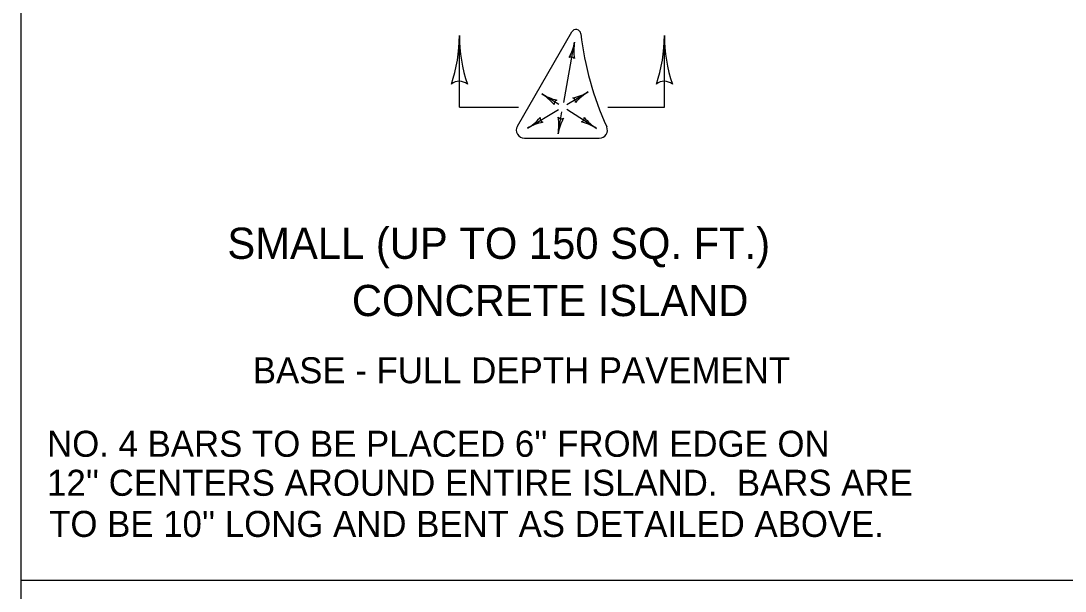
# Model space of a CAD drawing. Extents: x 1007 to 1035.5, y 1000.5 to 1021.5.
# Drawn here: x 1007 to 1015.03, y 1012.78 to 1017.16 of the extents above; entities that cross this region are included whole.
import ezdxf

# ---------------------------------------------------------------- set-up
doc = ezdxf.new("R2010")
doc.units = 0
for name, color, linetype in [('Level 1', 7, 'Continuous'), ('Level 10', 7, 'Continuous'), ('Level 11', 7, 'Continuous')]:
    doc.layers.add(name, color=color, linetype=linetype)

msp = doc.modelspace()

# ---------------------------------------------------------------- linework, layer by layer
at = {"layer": 'Level 1'}
for p, q in [((1010.3718, 1016.5006), (1010.3718, 1017.0524)), ((1010.8177, 1016.3563), (1011.2357, 1017.0803)), ((1011.9475, 1016.5006), (1011.9475, 1017.0524)), ((1011.1734, 1016.538), (1011.2574, 1017.0021)), ((1011.1982, 1016.5209), (1011.3618, 1016.6191)), ((1011.1357, 1016.5219), (1011.0043, 1016.6048)), ((1010.3718, 1016.5006), (1010.8264, 1016.5006)), ((1010.8948, 1016.3389), (1011.1348, 1016.4829)), ((1011.1299, 1016.2973), (1011.1603, 1016.4653)), ((1011.4267, 1016.3383), (1011.1982, 1016.4824)), ((1011.5122, 1016.5006), (1011.9475, 1016.5006)), ((1010.8718, 1016.2626), (1011.4475, 1016.2626)), ((1007, 1012.8653), (1035.5, 1012.8653))]:
    msp.add_line(p, q, dxfattribs=at)
for centre, radius, start, end in [((1011.2681, 1017.0615), 0.0375, 6.57184, 150.00004), ((1009.1999, 1017.0524), 1.1719, 341.34716, 359.99389), ((1011.5436, 1017.0524), 1.1719, 179.98778, 180), ((1011.5436, 1017.0524), 1.1719, 180, 198.66878), ((1013.6647, 1017.3376), 2.375, 186.57174, 204.54375), ((1010.7756, 1017.0524), 1.1719, 341.34716, 359.99389), ((1013.1194, 1017.0524), 1.1719, 179.98778, 180), ((1013.1194, 1017.0524), 1.1719, 180, 198.66878), ((1010.873, 1017.0716), 0.3906, 331.08934, 349.73607), ((1011.6418, 1016.9325), 0.3906, 169.74218, 188.41096), ((1011.6418, 1016.9325), 0.3906, 169.72996, 169.74218), ((1011.2309, 1016.8559), 0.0312, 38.51678, 120.63347), ((1010.3716, 1016.6068), 0.0938, 48.7746, 130.89129), ((1011.9474, 1016.6068), 0.0938, 48.7746, 130.89129), ((1011.1608, 1016.954), 0.3906, 282.31242, 300.95915), ((1011.5627, 1016.2841), 0.3906, 120.96526, 139.63404), ((1011.5627, 1016.2841), 0.3906, 120.95304, 120.96526), ((1011.2128, 1016.9351), 0.3906, 237.73511, 237.74733), ((1011.2128, 1016.9351), 0.3906, 237.74733, 256.41611), ((1010.7959, 1016.2744), 0.3906, 39.09449, 57.74122), ((1011.1299, 1016.5254), 0.0312, 106.52193, 188.63862), ((1011.2344, 1016.5427), 0.0312, 349.73986, 71.85655), ((1010.6939, 1016.6739), 0.3906, 300.96376, 319.63254), ((1011.0958, 1016.004), 0.3906, 102.31091, 120.95764), ((1011.0222, 1016.4153), 0.0312, 169.73835, 251.85505), ((1010.7455, 1016.3669), 0.3906, 349.74524, 8.41403), ((1011.5143, 1016.2278), 0.3906, 151.0924, 169.73913), ((1011.1564, 1016.4435), 0.0312, 218.51984, 300.63653), ((1011.3011, 1016.4175), 0.0312, 286.52553, 8.64222), ((1011.2182, 1016.0079), 0.3906, 57.75093, 76.41971), ((1011.6351, 1016.6686), 0.3906, 219.09809, 237.74482), ((1010.8718, 1016.3251), 0.0625, 150.00029, 270), ((1010.6939, 1016.6739), 0.3906, 300.95153, 300.96376), ((1010.7455, 1016.3669), 0.3906, 349.73302, 349.74524), ((1011.2182, 1016.0079), 0.3906, 57.7387, 57.75093), ((1011.4475, 1016.3251), 0.0625, 270, 24.54354)]:
    msp.add_arc(centre, radius, start, end, dxfattribs=at)
at = {"layer": 'Level 10'}
msp.add_line((1007, 1021.5), (1007, 1000.5), dxfattribs=at)
at = {"layer": 'Level 11'}
msp.add_lwpolyline([(1007, 1000.5), (1035.5, 1000.5), (1035.5, 1021.5), (1007, 1021.5)], close=True, dxfattribs=at)

# ---------------------------------------------------------------- texts
at = {"layer": 'Level 1'}
for s, height, p in [('SMALL (UP TO 150 SQ. FT.)', 0.24, (1008.5877, 1015.3354)), ('CONCRETE ISLAND', 0.24, (1009.5448, 1014.8954)), ('BASE - FULL DEPTH PAVEMENT', 0.2, (1008.7833, 1014.3791)), ("NO. 4 BARS TO BE PLACED 6'' FROM EDGE ON", 0.2, (1007.2014, 1013.8141)), ("12'' CENTERS AROUND ENTIRE ISLAND.  BARS ARE", 0.2, (1007.2014, 1013.5141)), ("TO BE 10'' LONG AND BENT AS DETAILED ABOVE.", 0.2, (1007.2175, 1013.1981))]:
    msp.add_text(s, height=height, dxfattribs=at).set_placement(p)

doc.saveas('drawing.dxf')
